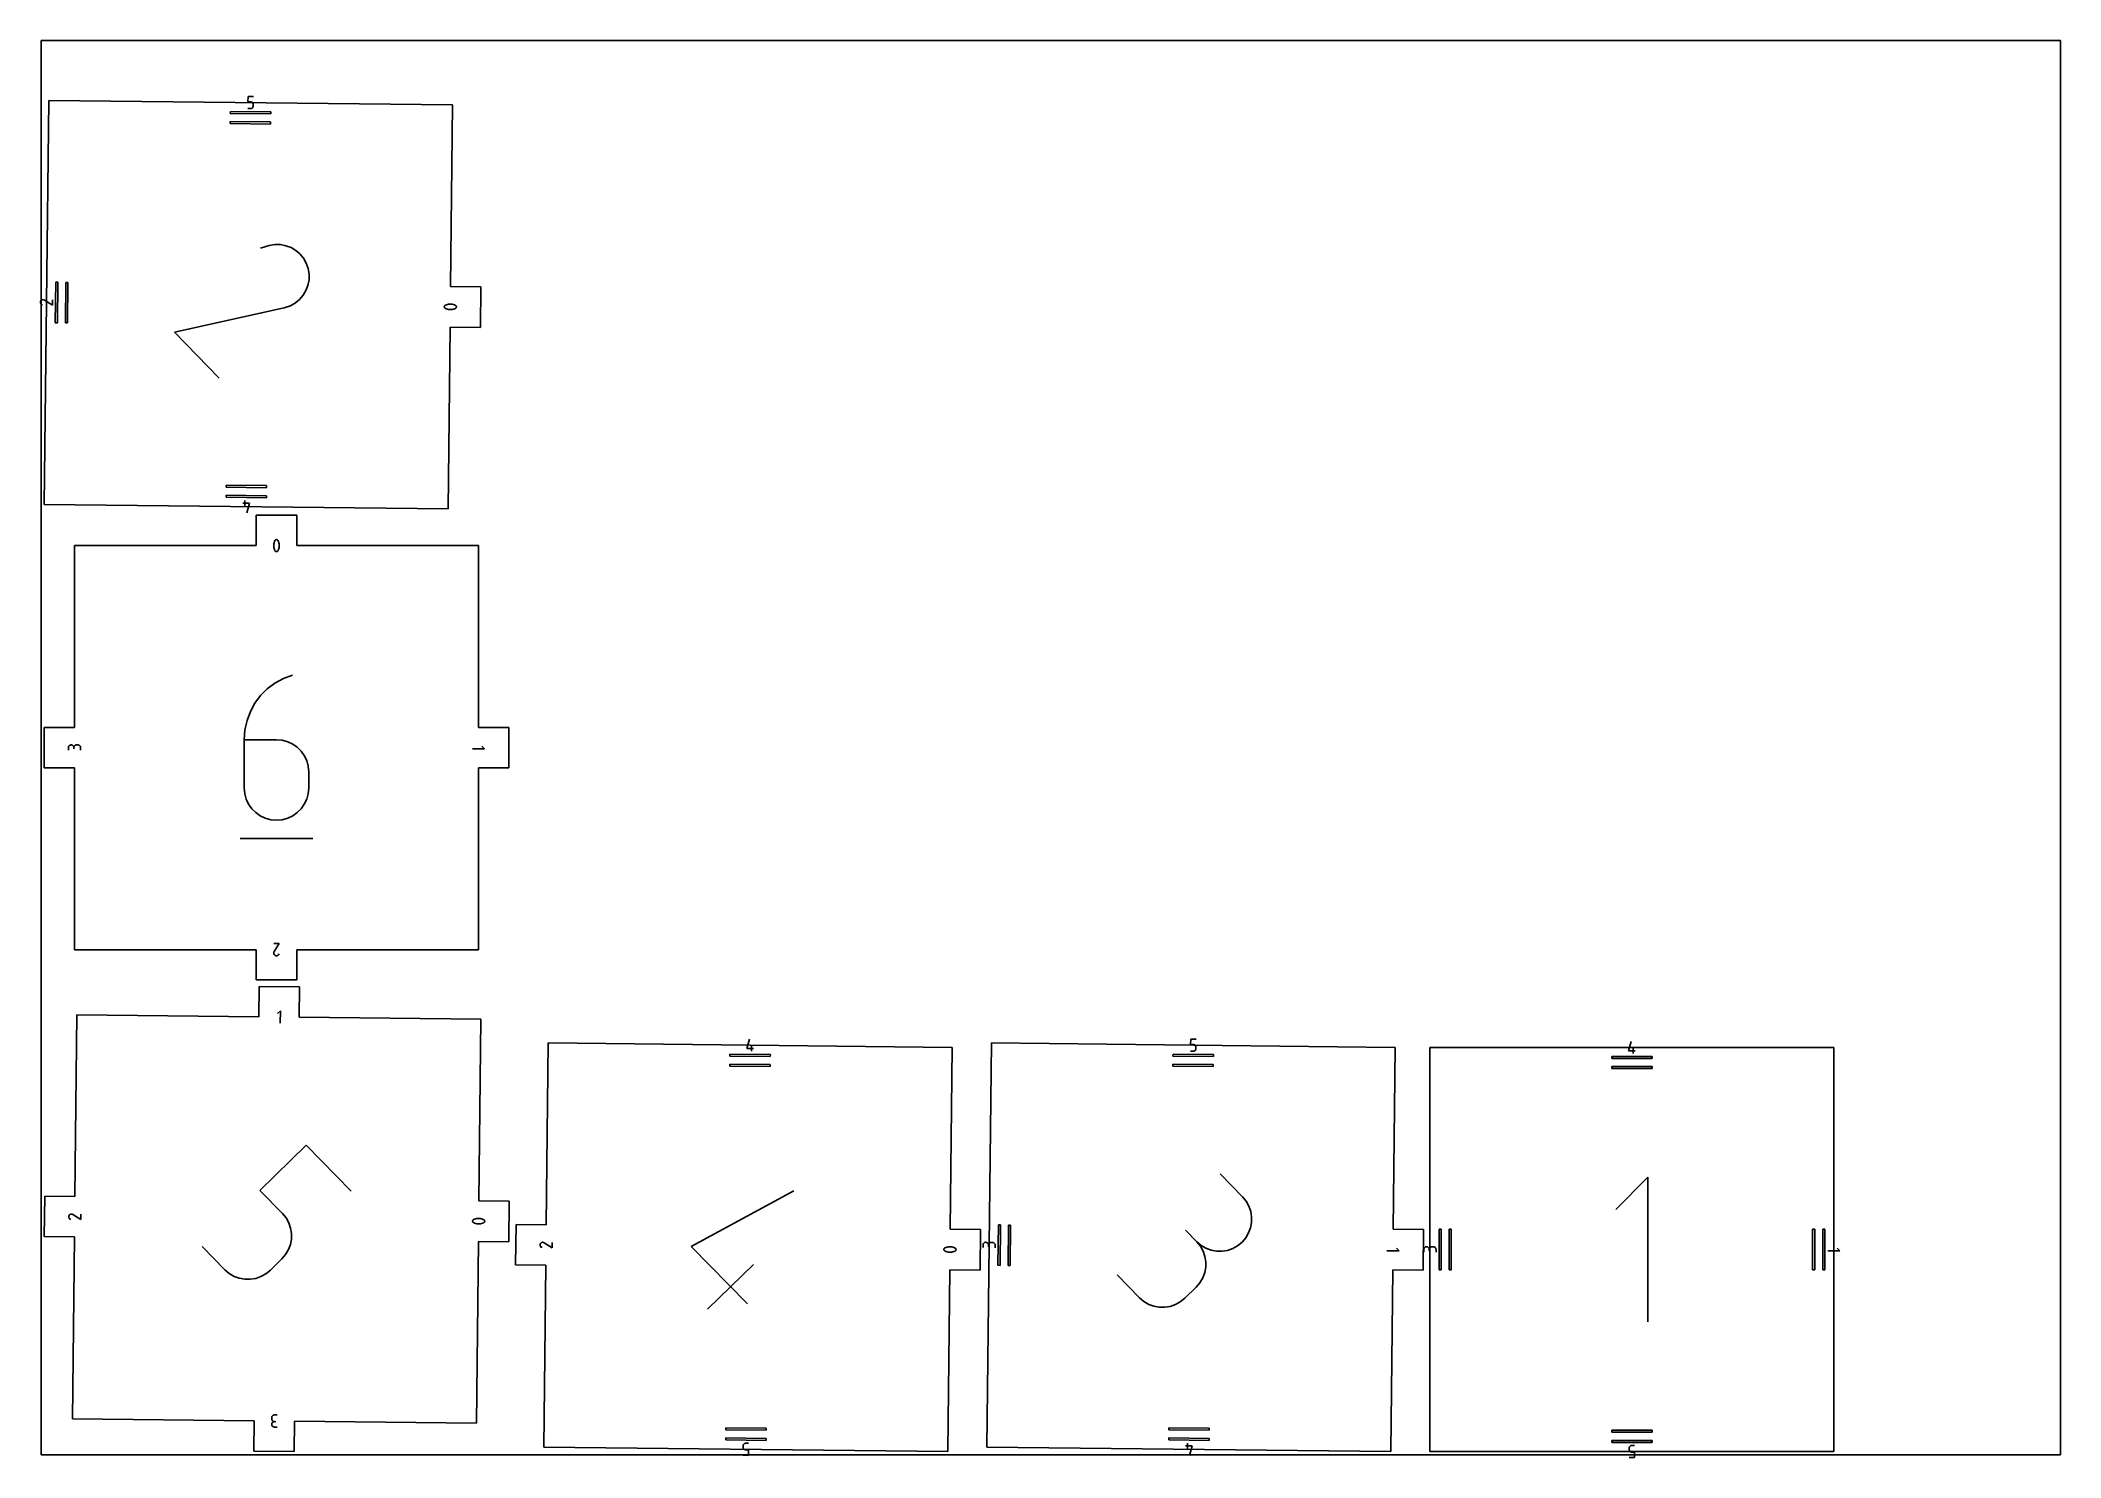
# Model space of a CAD drawing. Extents: x 0 to 1000, y -1 to 700.
import ezdxf

# ---------------------------------------------------------------- set-up
doc = ezdxf.new("R2010")
doc.units = 0

msp = doc.modelspace()

# ---------------------------------------------------------------- linework, layer by layer
at = {"layer": 'annotation', "color": 1}
for p, q in [((102.461769, 669.579915), (102.491291, 672.251644)), ((102.491291, 672.251644), (105.155872, 672.222202)), ((102.424997, 666.252011), (103.757287, 666.237289)), ((103.79406, 669.565194), (102.461769, 669.579915)), ((103.757287, 666.237289), (103.996645, 666.256147)), ((103.757287, 666.237289), (103.757287, 666.237289)), ((104.033043, 669.541167), (103.79406, 669.565194)), ((103.996645, 666.256147), (104.222537, 666.315641)), ((104.257621, 669.477006), (104.033043, 669.541167)), ((104.222537, 666.315641), (104.431124, 666.412039)), ((104.464047, 669.376473), (104.257621, 669.477006)), ((104.431124, 666.412039), (104.618569, 666.541608)), ((104.648577, 669.243328), (104.464047, 669.376473)), ((104.618569, 666.541608), (104.781033, 666.700615)), ((104.807463, 669.081333), (104.648577, 669.243328)), ((104.781033, 666.700615), (104.914678, 666.885327)), ((104.936959, 668.894247), (104.807463, 669.081333)), ((104.914678, 666.885327), (105.015665, 667.092011)), ((105.03332, 668.685833), (104.936959, 668.894247)), ((105.015665, 667.092011), (105.080158, 667.316934)), ((105.092799, 668.459852), (105.03332, 668.685833)), ((105.080158, 667.316934), (105.104316, 667.556363)), ((105.11165, 668.220063), (105.092799, 668.459852)), ((105.104316, 667.556363), (105.11165, 668.220063)), ((105.11165, 668.220063), (105.11165, 668.220063)), ((112.942582, 598.523031), (108.624405, 597.21651)), ((115.777529, 598.980923), (112.942582, 598.523031)), ((118.566462, 598.931308), (115.777529, 598.980923)), ((121.255937, 598.406386), (118.566462, 598.931308)), ((123.792512, 597.438359), (121.255937, 598.406386)), ((126.122745, 596.059429), (123.792512, 597.438359)), ((128.193193, 594.301796), (126.122745, 596.059429)), ((129.950413, 592.197661), (128.193193, 594.301796)), ((131.340964, 589.779226), (129.950413, 592.197661)), ((132.311403, 587.078692), (131.340964, 589.779226)), ((132.171287, 578.777929), (132.70138, 581.466499)), ((132.758564, 584.251759), (132.311403, 587.078692)), ((132.311403, 587.078692), (132.311403, 587.078692)), ((132.70138, 581.466499), (132.758564, 584.251759)), ((-0.286765, 570.603772), (-0.307345, 570.374702)), ((-0.307345, 570.374702), (-0.288787, 570.147605)), ((-0.225786, 570.829736), (-0.286765, 570.603772)), ((-0.12315, 571.047513), (-0.225786, 570.829736)), ((0.018027, 571.241745), (-0.12315, 571.047513)), ((-0.12315, 571.047513), (-0.12315, 571.047513)), ((0.186652, 571.403585), (0.018027, 571.241745)), ((0.377595, 571.531634), (0.186652, 571.403585)), ((0.585729, 571.624494), (0.377595, 571.531634)), ((0.805924, 571.680764), (0.585729, 571.624494)), ((1.033052, 571.699047), (0.805924, 571.680764)), ((1.261984, 571.677944), (1.033052, 571.699047)), ((1.487591, 571.616054), (1.261984, 571.677944)), ((1.704744, 571.51198), (1.487591, 571.616054)), ((1.709474, 571.50943), (1.704744, 571.51198)), ((1.704744, 571.51198), (1.704744, 571.51198)), ((1.713956, 571.506892), (1.709474, 571.50943)), ((1.718221, 571.504347), (1.713956, 571.506892)), ((1.722299, 571.501777), (1.718221, 571.504347)), ((1.726223, 571.499161), (1.722299, 571.501777)), ((1.730022, 571.496482), (1.726223, 571.499161)), ((1.733727, 571.49372), (1.730022, 571.496482)), ((1.737369, 571.490857), (1.733727, 571.49372)), ((1.740979, 571.487874), (1.737369, 571.490857)), ((5.677534, 568.981915), (1.740979, 571.487874)), ((1.740979, 571.487874), (1.740979, 571.487874)), ((5.706977, 571.646496), (5.677534, 568.981915)), ((125.950533, 570.090895), (128.057908, 571.842533)), ((128.057908, 571.842533), (129.818116, 573.910929)), ((129.818116, 573.910929), (131.199721, 576.241067)), ((131.199721, 576.241067), (132.171287, 578.777929)), ((-0.288787, 570.147605), (-0.232353, 569.927563)), ((-0.232353, 569.927563), (-0.1393, 569.719656)), ((-0.1393, 569.719656), (-0.01089, 569.528965)), ((-0.01089, 569.528965), (0.151617, 569.360572)), ((0.151617, 569.360572), (0.346961, 569.219555)), ((0.346961, 569.219555), (0.68064, 569.040892)), ((66.011986, 555.598242), (120.311452, 567.655751)), ((120.311452, 567.655751), (120.367022, 567.661028)), ((120.311452, 567.655751), (120.311452, 567.655751)), ((120.367022, 567.661028), (120.42185, 567.667591)), ((120.42185, 567.667591), (120.476354, 567.675542)), ((120.476354, 567.675542), (120.530953, 567.68498)), ((120.530953, 567.68498), (120.586065, 567.696004)), ((120.586065, 567.696004), (120.642109, 567.708715)), ((120.642109, 567.708715), (120.699504, 567.723211)), ((120.699504, 567.723211), (120.758669, 567.739594)), ((120.758669, 567.739594), (120.820023, 567.757963)), ((120.820023, 567.757963), (123.527426, 568.711033)), ((120.820023, 567.757963), (120.820023, 567.757963)), ((123.527426, 568.711033), (125.950533, 570.090895)), ((199.682372, 568.252453), (199.680064, 568.10912)), ((199.680064, 568.10912), (199.701905, 567.968419)), ((199.709849, 568.395173), (199.682372, 568.252453)), ((199.701905, 567.968419), (199.746874, 567.833595)), ((199.763516, 568.534036), (199.709849, 568.395173)), ((199.746874, 567.833595), (199.813953, 567.707892)), ((199.793856, 568.589411), (199.763516, 568.534036)), ((199.763516, 568.534036), (199.763516, 568.534036)), ((199.827826, 568.64193), (199.793856, 568.589411)), ((199.813953, 567.707892), (199.902119, 567.594555)), ((199.865265, 568.691457), (199.827826, 568.64193)), ((199.906015, 568.737852), (199.865265, 568.691457)), ((199.902119, 567.594555), (200.010354, 567.496828)), ((199.949915, 568.78098), (199.906015, 568.737852)), ((199.996807, 568.820702), (199.949915, 568.78098)), ((200.046531, 568.856881), (199.996807, 568.820702)), ((200.010354, 567.496828), (200.137636, 567.417957)), ((200.098927, 568.889378), (200.046531, 568.856881)), ((200.153835, 568.918057), (200.098927, 568.889378)), ((200.137636, 567.417957), (200.137636, 567.417957)), ((200.137636, 567.417957), (200.676027, 567.18088)), ((200.698436, 569.142052), (200.153835, 568.918057)), ((200.153835, 568.918057), (200.153835, 568.918057)), ((200.676027, 567.18088), (201.230713, 567.001406)), ((201.257779, 569.308381), (200.698436, 569.142052)), ((201.230713, 567.001406), (201.797257, 566.879582)), ((201.827428, 569.417093), (201.257779, 569.308381)), ((201.797257, 566.879582), (202.371221, 566.815458)), ((202.402944, 569.468237), (201.827428, 569.417093)), ((202.371221, 566.815458), (202.948168, 566.809083)), ((202.979891, 569.461862), (202.402944, 569.468237)), ((202.948168, 566.809083), (203.523659, 566.860506)), ((203.55383, 569.398017), (202.979891, 569.461862)), ((203.523659, 566.860506), (204.093258, 566.969775)), ((204.120324, 569.276751), (203.55383, 569.398017)), ((204.093258, 566.969775), (204.652527, 567.136941)), ((204.674936, 569.098113), (204.120324, 569.276751)), ((204.652527, 567.136941), (205.197029, 567.362052)), ((205.213228, 568.862153), (204.674936, 569.098113)), ((205.197029, 567.362052), (205.252048, 567.390837)), ((205.197029, 567.362052), (205.197029, 567.362052)), ((205.341164, 568.783282), (205.213228, 568.862153)), ((205.213228, 568.862153), (205.213228, 568.862153)), ((205.252048, 567.390837), (205.304707, 567.423578)), ((205.304707, 567.423578), (205.354747, 567.460027)), ((205.449851, 568.685549), (205.341164, 568.783282)), ((205.354747, 567.460027), (205.401907, 567.499937)), ((205.401907, 567.499937), (205.445929, 567.543058)), ((205.445929, 567.543058), (205.486552, 567.589144)), ((205.538263, 568.572161), (205.449851, 568.685549)), ((205.486552, 567.589144), (205.523516, 567.637947)), ((205.523516, 567.637947), (205.556562, 567.689217)), ((205.605371, 568.446326), (205.538263, 568.572161)), ((205.556562, 567.689217), (205.58543, 567.742708)), ((205.58543, 567.742708), (205.640239, 567.882666)), ((205.58543, 567.742708), (205.58543, 567.742708)), ((205.650149, 568.311251), (205.605371, 568.446326)), ((205.640239, 567.882666), (205.66861, 568.026214)), ((205.671571, 568.170145), (205.650149, 568.311251)), ((205.66861, 568.026214), (205.671571, 568.170145)), ((88.221732, 532.892191), (66.011986, 555.598242)), ((99.934906, 470.933735), (103.266197, 470.896925)), ((100.948204, 472.256497), (100.918761, 469.591916)), ((103.266197, 470.896925), (101.884232, 466.245787)), ((115.318211, 450.829098), (115.260711, 450.254488)), ((115.260711, 450.254488), (115.260711, 449.677507)), ((115.43321, 451.396898), (115.318211, 450.829098)), ((115.605709, 451.953449), (115.43321, 451.396898)), ((115.835707, 452.494315), (115.605709, 451.953449)), ((115.91316, 452.623115), (115.835707, 452.494315)), ((115.835707, 452.494315), (115.835707, 452.494315)), ((116.009687, 452.732876), (115.91316, 452.623115)), ((116.122091, 452.822534), (116.009687, 452.732876)), ((116.247176, 452.891029), (116.122091, 452.822534)), ((116.381748, 452.937297), (116.247176, 452.891029)), ((116.522609, 452.960277), (116.381748, 452.937297)), ((116.666564, 452.958906), (116.522609, 452.960277)), ((116.810417, 452.932122), (116.666564, 452.958906)), ((116.950971, 452.878863), (116.810417, 452.932122)), ((117.004778, 452.850588), (116.950971, 452.878863)), ((116.950971, 452.878863), (116.950971, 452.878863)), ((117.056411, 452.818111), (117.004778, 452.850588)), ((117.105618, 452.781688), (117.056411, 452.818111)), ((117.15215, 452.741577), (117.105618, 452.781688)), ((117.195756, 452.698034), (117.15215, 452.741577)), ((117.236184, 452.651318), (117.195756, 452.698034)), ((117.273184, 452.601683), (117.236184, 452.651318)), ((117.306505, 452.549389), (117.273184, 452.601683)), ((117.335896, 452.494692), (117.306505, 452.549389)), ((117.567009, 451.952711), (117.335896, 452.494692)), ((117.335896, 452.494692), (117.335896, 452.494692)), ((117.740344, 451.395323), (117.567009, 451.952711)), ((117.855901, 450.826966), (117.740344, 451.395323)), ((117.913679, 450.252078), (117.855901, 450.826966)), ((117.913679, 449.675096), (117.913679, 450.252078)), ((115.260711, 449.677507), (115.318211, 449.102591)), ((115.318211, 449.102591), (115.43321, 448.534178)), ((115.43321, 448.534178), (115.605709, 447.976706)), ((115.605709, 447.976706), (115.835707, 447.434614)), ((115.835707, 447.434614), (115.835707, 447.434614)), ((115.835707, 447.434614), (115.864991, 447.380025)), ((115.864991, 447.380025), (115.898066, 447.327992)), ((115.898066, 447.327992), (115.934792, 447.278671)), ((115.934792, 447.278671), (115.975029, 447.232221)), ((115.975029, 447.232221), (116.01864, 447.1888)), ((116.01864, 447.1888), (116.065483, 447.148565)), ((116.065483, 447.148565), (116.11542, 447.111675)), ((116.11542, 447.111675), (116.168311, 447.078288)), ((116.168311, 447.078288), (116.224018, 447.048561)), ((116.224018, 447.048561), (116.224018, 447.048561)), ((116.224018, 447.048561), (116.363465, 446.996432)), ((116.363465, 446.996432), (116.506481, 446.970533)), ((116.506481, 446.970533), (116.64983, 446.969809)), ((116.64983, 446.969809), (116.790281, 446.993203)), ((116.790281, 446.993203), (116.9246, 447.03966)), ((116.9246, 447.03966), (117.049554, 447.108123)), ((117.049554, 447.108123), (117.16191, 447.197537)), ((117.16191, 447.197537), (117.258435, 447.306844)), ((117.258435, 447.306844), (117.335896, 447.43499)), ((117.335896, 447.43499), (117.567009, 447.975968)), ((117.335896, 447.43499), (117.335896, 447.43499)), ((117.567009, 447.975968), (117.740344, 448.532603)), ((117.740344, 448.532603), (117.855901, 449.100458)), ((117.855901, 449.100458), (117.913679, 449.675096)), ((115.824594, 381.8819), (112.048655, 379.034425)), ((120.020212, 384.191728), (115.824594, 381.8819)), ((124.59244, 385.906037), (120.020212, 384.191728)), ((124.59244, 385.906037), (124.59244, 385.906037)), ((105.928091, 371.958019), (103.669605, 367.844831)), ((108.735464, 375.707174), (105.928091, 371.958019)), ((112.048655, 379.034425), (108.735464, 375.707174)), ((102.003077, 363.42548), (100.971576, 358.75784)), ((103.669605, 367.844831), (102.003077, 363.42548)), ((13.61597, 350.208302), (13.594461, 349.968672)), ((13.677955, 350.433786), (13.61597, 350.208302)), ((13.776604, 350.641373), (13.677955, 350.433786)), ((13.908104, 350.827312), (13.776604, 350.641373)), ((14.068644, 350.987855), (13.908104, 350.827312)), ((14.254411, 351.119249), (14.068644, 350.987855)), ((14.461592, 351.217746), (14.254411, 351.119249)), ((14.686377, 351.279594), (14.461592, 351.217746)), ((14.924951, 351.301043), (14.686377, 351.279594)), ((15.164646, 351.279594), (14.924951, 351.301043)), ((14.924951, 351.301043), (14.924951, 351.301043)), ((15.390303, 351.217746), (15.164646, 351.279594)), ((15.59814, 351.119249), (15.390303, 351.217746)), ((15.784377, 350.987855), (15.59814, 351.119249)), ((15.945231, 350.827312), (15.784377, 350.987855)), ((16.076923, 350.641373), (15.945231, 350.827312)), ((16.175669, 350.433786), (16.076923, 350.641373)), ((16.237691, 350.208302), (16.175669, 350.433786)), ((16.259205, 349.968672), (16.237691, 350.208302)), ((16.280713, 350.208302), (16.259205, 349.968672)), ((16.342698, 350.433786), (16.280713, 350.208302)), ((16.441347, 350.641373), (16.342698, 350.433786)), ((16.572847, 350.827312), (16.441347, 350.641373)), ((16.733387, 350.987855), (16.572847, 350.827312)), ((16.919154, 351.119249), (16.733387, 350.987855)), ((17.126336, 351.217746), (16.919154, 351.119249)), ((17.35112, 351.279594), (17.126336, 351.217746)), ((17.589695, 351.301043), (17.35112, 351.279594)), ((18.256821, 351.301043), (17.589695, 351.301043)), ((17.589695, 351.301043), (17.589695, 351.301043)), ((18.495495, 351.279594), (18.256821, 351.301043)), ((18.720332, 351.217746), (18.495495, 351.279594)), ((18.92753, 351.119249), (18.720332, 351.217746)), ((19.113284, 350.987855), (18.92753, 351.119249)), ((19.273793, 350.827312), (19.113284, 350.987855)), ((19.405253, 350.641373), (19.273793, 350.827312)), ((19.503861, 350.433786), (19.405253, 350.641373)), ((19.565815, 350.208302), (19.503861, 350.433786)), ((19.587312, 349.968672), (19.565815, 350.208302)), ((100.971576, 358.75784), (100.618171, 353.89978)), ((100.618171, 353.89978), (100.618171, 330.01115)), ((116.57848, 353.89978), (100.618171, 353.89978)), ((119.44898, 353.643613), (116.57848, 353.89978)), ((122.150021, 352.904813), (119.44898, 353.643613)), ((124.636678, 351.727935), (122.150021, 352.904813)), ((126.864026, 350.157531), (124.636678, 351.727935)), ((128.787143, 348.238155), (126.864026, 350.157531)), ((219.587489, 349.30305), (218.253236, 350.636927)), ((13.594461, 349.968672), (13.594461, 348.6363)), ((16.259205, 349.968672), (16.259205, 349.301545)), ((16.259205, 349.301545), (16.259205, 349.968672)), ((16.259205, 349.968672), (16.259205, 349.968672)), ((19.587312, 348.6363), (19.587312, 349.968672)), ((19.587312, 349.968672), (19.587312, 349.968672)), ((130.361101, 346.014362), (128.787143, 348.238155)), ((131.540978, 343.530703), (130.361101, 346.014362)), ((132.281849, 340.831734), (131.540978, 343.530703)), ((132.53879, 337.962007), (132.281849, 340.831734)), ((213.587489, 349.30305), (219.587489, 349.30305)), ((132.53879, 330.01115), (132.53879, 337.962007)), ((132.53879, 337.962007), (132.53879, 337.962007)), ((100.618171, 330.01115), (100.618171, 330.01115)), ((100.618171, 330.01115), (100.875853, 327.140031)), ((100.875853, 327.140031), (101.618579, 324.437334)), ((101.618579, 324.437334), (102.800867, 321.948278)), ((102.800867, 321.948278), (104.377237, 319.718085)), ((128.787143, 319.718085), (130.361101, 321.948278)), ((130.361101, 321.948278), (131.540978, 324.437334)), ((131.540978, 324.437334), (132.281849, 327.140031)), ((132.281849, 327.140031), (132.53879, 330.01115)), ((104.377237, 319.718085), (106.302208, 317.791976)), ((106.302208, 317.791976), (108.530299, 316.215173)), ((108.530299, 316.215173), (111.016028, 315.032897)), ((111.016028, 315.032897), (113.713916, 314.29037)), ((113.713916, 314.29037), (116.57848, 314.032811)), ((116.57848, 314.032811), (119.44898, 314.29037)), ((116.57848, 314.032811), (116.57848, 314.032811)), ((119.44898, 314.29037), (122.150021, 315.032897)), ((122.150021, 315.032897), (124.636678, 316.215173)), ((124.636678, 316.215173), (126.864026, 317.791976)), ((126.864026, 317.791976), (128.787143, 319.718085)), ((98.619188, 305.048658), (134.555801, 305.048658)), ((115.255875, 252.969478), (117.920619, 252.969478)), ((117.920619, 252.969478), (115.458309, 249.005475)), ((115.273543, 248.524409), (115.25497, 248.295258)), ((115.25497, 248.295258), (115.275761, 248.068346)), ((115.332935, 248.750686), (115.273543, 248.524409)), ((115.275761, 248.068346), (115.334461, 247.848786)), ((115.434604, 248.968977), (115.332935, 248.750686)), ((115.334461, 247.848786), (115.429615, 247.641691)), ((115.429615, 247.641691), (115.559766, 247.452174)), ((115.437101, 248.973734), (115.434604, 248.968977)), ((115.434604, 248.968977), (115.434604, 248.968977)), ((115.43959, 248.978243), (115.437101, 248.973734)), ((115.442087, 248.982536), (115.43959, 248.978243)), ((115.444613, 248.986643), (115.442087, 248.982536)), ((115.447185, 248.990595), (115.444613, 248.986643)), ((115.449822, 248.994424), (115.447185, 248.990595)), ((115.452542, 248.998159), (115.449822, 248.994424)), ((115.455365, 249.001832), (115.452542, 248.998159)), ((115.458309, 249.005475), (115.455365, 249.001832)), ((115.458309, 249.005475), (115.458309, 249.005475)), ((115.559766, 247.452174), (115.723459, 247.285348)), ((115.723459, 247.285348), (115.919239, 247.146325)), ((115.919239, 247.146325), (115.919239, 247.146325)), ((115.919239, 247.146325), (116.138137, 247.046102)), ((116.138137, 247.046102), (116.36476, 246.987624)), ((116.36476, 246.987624), (116.594045, 246.969576)), ((116.594045, 246.969576), (116.820922, 246.990641)), ((116.820922, 246.990641), (117.040328, 247.049504)), ((117.040328, 247.049504), (117.247193, 247.144848)), ((117.247193, 247.144848), (117.436454, 247.275357)), ((117.436454, 247.275357), (117.603042, 247.439714)), ((117.603042, 247.439714), (117.741891, 247.636605)), ((117.741891, 247.636605), (117.916856, 247.972238)), ((118.495343, 219.677309), (117.146806, 218.357876)), ((118.429049, 213.677676), (118.495343, 219.677309)), ((349.492986, 201.032571), (350.874951, 205.683709)), ((352.824276, 200.995761), (349.492986, 201.032571)), ((351.810979, 199.673), (351.840422, 202.337581)), ((569.225629, 203.022996), (569.25515, 205.694726)), ((570.557919, 203.008275), (569.225629, 203.022996)), ((569.25515, 205.694726), (571.919731, 205.665283)), ((570.796902, 202.984248), (570.557919, 203.008275)), ((571.02148, 202.920087), (570.796902, 202.984248)), ((571.227907, 202.819554), (571.02148, 202.920087)), ((571.412436, 202.686409), (571.227907, 202.819554)), ((571.382428, 199.984689), (571.544892, 200.143696)), ((571.571322, 202.524414), (571.412436, 202.686409)), ((571.544892, 200.143696), (571.678537, 200.328408)), ((571.700819, 202.337329), (571.571322, 202.524414)), ((571.678537, 200.328408), (571.779525, 200.535092)), ((571.797179, 202.128915), (571.700819, 202.337329)), ((571.779525, 200.535092), (571.844017, 200.760015)), ((571.856658, 201.902933), (571.797179, 202.128915)), ((571.844017, 200.760015), (571.868175, 200.999445)), ((571.875509, 201.663144), (571.856658, 201.902933)), ((571.868175, 200.999445), (571.875509, 201.663144)), ((571.875509, 201.663144), (571.875509, 201.663144)), ((786.062108, 199.921366), (787.392598, 204.58749)), ((788.394981, 198.58749), (788.394981, 201.252233)), ((569.188856, 199.695092), (570.521147, 199.68037)), ((570.521147, 199.68037), (570.760504, 199.699228)), ((570.521147, 199.68037), (570.521147, 199.68037)), ((570.760504, 199.699228), (570.986396, 199.758722)), ((570.986396, 199.758722), (571.194983, 199.85512)), ((571.194983, 199.85512), (571.382428, 199.984689)), ((789.393601, 199.921366), (786.062108, 199.921366)), ((108.334121, 130.855363), (131.21464, 153.235764)), ((131.21464, 153.235764), (153.535158, 130.416466)), ((119.49438, 119.445713), (108.334121, 130.855363)), ((321.986287, 102.999808), (372.835113, 130.55339)), ((594.947304, 127.63868), (583.842431, 138.991705)), ((795.6714, 137.345761), (779.772359, 121.442235)), ((795.6714, 65.829228), (795.6714, 137.345761)), ((596.761267, 125.417543), (594.947304, 127.63868)), ((598.11243, 122.979591), (596.761267, 125.417543)), ((599.00202, 120.388556), (598.11243, 122.979591)), ((599.431262, 117.708168), (599.00202, 120.388556)), ((13.717912, 118.05153), (13.697331, 117.822459)), ((13.697331, 117.822459), (13.715889, 117.595362)), ((13.715889, 117.595362), (13.772324, 117.37532)), ((13.77889, 118.277494), (13.717912, 118.05153)), ((13.772324, 117.37532), (13.865376, 117.167413)), ((13.881526, 118.49527), (13.77889, 118.277494)), ((13.865376, 117.167413), (13.993786, 116.976723)), ((14.022703, 118.689502), (13.881526, 118.49527)), ((13.881526, 118.49527), (13.881526, 118.49527)), ((13.993786, 116.976723), (14.156293, 116.808329)), ((14.191328, 118.851342), (14.022703, 118.689502)), ((14.156293, 116.808329), (14.351637, 116.667313)), ((14.382272, 118.979392), (14.191328, 118.851342)), ((14.351637, 116.667313), (14.685316, 116.48865)), ((14.590405, 119.072251), (14.382272, 118.979392)), ((14.810601, 119.128522), (14.590405, 119.072251)), ((15.037728, 119.146805), (14.810601, 119.128522)), ((15.26666, 119.125701), (15.037728, 119.146805)), ((15.492267, 119.063812), (15.26666, 119.125701)), ((15.709421, 118.959738), (15.492267, 119.063812)), ((15.71415, 118.957188), (15.709421, 118.959738)), ((15.709421, 118.959738), (15.709421, 118.959738)), ((15.718632, 118.95465), (15.71415, 118.957188)), ((15.722897, 118.952105), (15.718632, 118.95465)), ((15.726976, 118.949534), (15.722897, 118.952105)), ((15.730899, 118.946919), (15.726976, 118.949534)), ((15.734698, 118.944239), (15.730899, 118.946919)), ((15.738403, 118.941478), (15.734698, 118.944239)), ((15.742045, 118.938615), (15.738403, 118.941478)), ((15.745655, 118.935631), (15.742045, 118.938615)), ((19.68221, 116.429673), (15.745655, 118.935631)), ((15.745655, 118.935631), (15.745655, 118.935631)), ((19.711653, 119.094254), (19.68221, 116.429673)), ((121.315131, 117.21793), (119.49438, 119.445713)), ((122.673922, 114.772217), (121.315131, 117.21793)), ((123.570877, 112.172162), (122.673922, 114.772217)), ((124.006123, 109.481352), (123.570877, 112.172162)), ((213.687048, 115.70021), (213.68474, 115.556877)), ((213.68474, 115.556877), (213.706581, 115.416177)), ((213.714525, 115.84293), (213.687048, 115.70021)), ((213.706581, 115.416177), (213.751551, 115.281352)), ((213.768192, 115.981793), (213.714525, 115.84293)), ((213.751551, 115.281352), (213.818629, 115.15565)), ((213.798532, 116.037168), (213.768192, 115.981793)), ((213.768192, 115.981793), (213.768192, 115.981793)), ((213.832502, 116.089687), (213.798532, 116.037168)), ((213.818629, 115.15565), (213.906795, 115.042312)), ((213.869941, 116.139214), (213.832502, 116.089687)), ((213.910691, 116.18561), (213.869941, 116.139214)), ((213.906795, 115.042312), (214.01503, 114.944586)), ((213.954592, 116.228737), (213.910691, 116.18561)), ((214.001483, 116.268459), (213.954592, 116.228737)), ((214.051207, 116.304638), (214.001483, 116.268459)), ((214.01503, 114.944586), (214.142312, 114.865714)), ((214.103603, 116.337136), (214.051207, 116.304638)), ((214.158511, 116.365815), (214.103603, 116.337136)), ((214.142312, 114.865714), (214.142312, 114.865714)), ((214.142312, 114.865714), (214.680703, 114.628638)), ((214.703112, 116.58981), (214.158511, 116.365815)), ((214.158511, 116.365815), (214.158511, 116.365815)), ((214.680703, 114.628638), (215.235389, 114.449163)), ((215.262455, 116.756138), (214.703112, 116.58981)), ((215.235389, 114.449163), (215.801933, 114.327339)), ((215.832104, 116.86485), (215.262455, 116.756138)), ((215.801933, 114.327339), (216.375897, 114.263215)), ((216.407621, 116.915994), (215.832104, 116.86485)), ((216.375897, 114.263215), (216.952844, 114.25684)), ((216.984567, 116.909619), (216.407621, 116.915994)), ((216.952844, 114.25684), (217.528335, 114.308263)), ((217.558506, 116.845774), (216.984567, 116.909619)), ((217.528335, 114.308263), (218.097934, 114.417533)), ((218.125001, 116.724508), (217.558506, 116.845774)), ((218.097934, 114.417533), (218.657203, 114.584699)), ((218.679612, 116.545871), (218.125001, 116.724508)), ((218.657203, 114.584699), (219.201705, 114.80981)), ((219.217904, 116.30991), (218.679612, 116.545871)), ((219.201705, 114.80981), (219.256724, 114.838594)), ((219.201705, 114.80981), (219.201705, 114.80981)), ((219.34584, 116.231039), (219.217904, 116.30991)), ((219.217904, 116.30991), (219.217904, 116.30991)), ((219.256724, 114.838594), (219.309383, 114.871335)), ((219.309383, 114.871335), (219.359423, 114.907784)), ((219.454528, 116.133306), (219.34584, 116.231039)), ((219.359423, 114.907784), (219.406583, 114.947694)), ((219.406583, 114.947694), (219.450605, 114.990816)), ((219.450605, 114.990816), (219.491228, 115.036902)), ((219.542939, 116.019918), (219.454528, 116.133306)), ((219.491228, 115.036902), (219.528192, 115.085704)), ((219.528192, 115.085704), (219.561238, 115.136975)), ((219.610047, 115.894083), (219.542939, 116.019918)), ((219.561238, 115.136975), (219.590106, 115.190465)), ((219.590106, 115.190465), (219.644915, 115.330423)), ((219.590106, 115.190465), (219.590106, 115.190465)), ((219.654826, 115.759009), (219.610047, 115.894083)), ((219.644915, 115.330423), (219.673286, 115.473971)), ((219.676248, 115.617902), (219.654826, 115.759009)), ((219.673286, 115.473971), (219.676248, 115.617902)), ((572.241253, 105.428934), (566.680977, 111.113462)), ((566.680977, 111.113462), (572.241253, 105.428934)), ((597.969168, 109.768177), (598.91361, 112.334248)), ((598.91361, 112.334248), (599.401384, 115.002155)), ((599.401384, 115.002155), (599.431262, 117.708168)), ((79.834164, 102.978352), (90.994424, 91.568703)), ((121.132521, 99.082328), (122.542858, 101.500276)), ((122.542858, 101.500276), (123.491988, 104.081822)), ((123.491988, 104.081822), (123.979785, 106.763376)), ((123.979785, 106.763376), (124.006123, 109.481352)), ((247.099841, 104.046854), (247.079261, 103.817783)), ((247.079261, 103.817783), (247.097818, 103.590686)), ((247.097818, 103.590686), (247.154253, 103.370644)), ((247.160819, 104.272818), (247.099841, 104.046854)), ((247.154253, 103.370644), (247.247305, 103.162738)), ((247.263455, 104.490594), (247.160819, 104.272818)), ((247.247305, 103.162738), (247.375715, 102.972047)), ((247.404633, 104.684826), (247.263455, 104.490594)), ((247.263455, 104.490594), (247.263455, 104.490594)), ((247.375715, 102.972047), (247.538222, 102.803653)), ((247.573257, 104.846667), (247.404633, 104.684826)), ((247.538222, 102.803653), (247.733566, 102.662637)), ((247.764201, 104.974716), (247.573257, 104.846667)), ((247.733566, 102.662637), (248.067246, 102.483974)), ((247.972335, 105.067575), (247.764201, 104.974716)), ((248.19253, 105.123846), (247.972335, 105.067575)), ((248.419658, 105.142129), (248.19253, 105.123846)), ((248.648589, 105.121025), (248.419658, 105.142129)), ((248.874196, 105.059136), (248.648589, 105.121025)), ((249.09135, 104.955062), (248.874196, 105.059136)), ((249.096079, 104.952512), (249.09135, 104.955062)), ((249.09135, 104.955062), (249.09135, 104.955062)), ((249.100561, 104.949974), (249.096079, 104.952512)), ((249.104826, 104.947429), (249.100561, 104.949974)), ((249.108905, 104.944858), (249.104826, 104.947429)), ((249.112828, 104.942243), (249.108905, 104.944858)), ((249.116627, 104.939564), (249.112828, 104.942243)), ((249.120332, 104.936802), (249.116627, 104.939564)), ((249.123974, 104.933939), (249.120332, 104.936802)), ((249.127584, 104.930955), (249.123974, 104.933939)), ((253.06414, 102.424997), (249.127584, 104.930955)), ((249.127584, 104.930955), (249.127584, 104.930955)), ((253.093582, 105.089578), (253.06414, 102.424997)), ((349.753173, 74.612436), (321.986287, 102.999808)), ((447.068977, 101.695534), (447.066669, 101.552202)), ((447.066669, 101.552202), (447.08851, 101.411501)), ((447.096454, 101.838255), (447.068977, 101.695534)), ((447.08851, 101.411501), (447.13348, 101.276677)), ((447.150121, 101.977118), (447.096454, 101.838255)), ((447.13348, 101.276677), (447.200558, 101.150974)), ((447.180462, 102.032492), (447.150121, 101.977118)), ((447.150121, 101.977118), (447.150121, 101.977118)), ((447.214431, 102.085012), (447.180462, 102.032492)), ((447.200558, 101.150974), (447.288725, 101.037637)), ((447.251871, 102.134538), (447.214431, 102.085012)), ((447.292621, 102.180934), (447.251871, 102.134538)), ((447.288725, 101.037637), (447.396959, 100.93991)), ((447.336521, 102.224062), (447.292621, 102.180934)), ((447.383413, 102.263784), (447.336521, 102.224062)), ((447.433136, 102.299962), (447.383413, 102.263784)), ((447.396959, 100.93991), (447.524242, 100.861038)), ((447.485532, 102.33246), (447.433136, 102.299962)), ((447.540441, 102.361139), (447.485532, 102.33246)), ((447.524242, 100.861038), (447.524242, 100.861038)), ((447.524242, 100.861038), (448.062633, 100.623962)), ((448.085041, 102.585134), (447.540441, 102.361139)), ((447.540441, 102.361139), (447.540441, 102.361139)), ((448.062633, 100.623962), (448.617319, 100.444487)), ((448.644385, 102.751463), (448.085041, 102.585134)), ((448.617319, 100.444487), (449.183863, 100.322663)), ((449.214034, 102.860174), (448.644385, 102.751463)), ((449.183863, 100.322663), (449.757827, 100.258539)), ((449.78955, 102.911318), (449.214034, 102.860174)), ((449.757827, 100.258539), (450.334773, 100.252164)), ((450.366496, 102.904943), (449.78955, 102.911318)), ((450.334773, 100.252164), (450.910265, 100.303587)), ((450.940436, 102.841098), (450.366496, 102.904943)), ((450.910265, 100.303587), (451.479864, 100.412857)), ((451.50693, 102.719833), (450.940436, 102.841098)), ((451.479864, 100.412857), (452.039133, 100.580023)), ((452.061542, 102.541195), (451.50693, 102.719833)), ((452.039133, 100.580023), (452.583634, 100.805134)), ((452.599834, 102.305234), (452.061542, 102.541195)), ((452.583634, 100.805134), (452.638653, 100.833918)), ((452.583634, 100.805134), (452.583634, 100.805134)), ((452.72777, 102.226363), (452.599834, 102.305234)), ((452.599834, 102.305234), (452.599834, 102.305234)), ((452.638653, 100.833918), (452.691312, 100.866659)), ((452.691312, 100.866659), (452.741352, 100.903109)), ((452.836457, 102.12863), (452.72777, 102.226363)), ((452.741352, 100.903109), (452.788513, 100.943018)), ((452.788513, 100.943018), (452.832535, 100.98614)), ((452.832535, 100.98614), (452.873157, 101.032226)), ((452.924868, 102.015242), (452.836457, 102.12863)), ((452.873157, 101.032226), (452.910122, 101.081028)), ((452.910122, 101.081028), (452.943168, 101.132299)), ((452.991976, 101.889407), (452.924868, 102.015242)), ((452.943168, 101.132299), (452.972035, 101.18579)), ((452.972035, 101.18579), (453.026844, 101.325747)), ((452.972035, 101.18579), (452.972035, 101.18579)), ((453.036755, 101.754333), (452.991976, 101.889407)), ((453.026844, 101.325747), (453.055216, 101.469295)), ((453.058177, 101.613226), (453.036755, 101.754333)), ((453.055216, 101.469295), (453.058177, 101.613226)), ((466.463393, 103.823504), (466.448671, 102.491214)), ((466.487548, 104.062882), (466.463393, 103.823504)), ((466.55202, 104.287668), (466.487548, 104.062882)), ((466.652957, 104.494152), (466.55202, 104.287668)), ((466.786504, 104.678627), (466.652957, 104.494152)), ((466.948807, 104.837386), (466.786504, 104.678627)), ((467.136015, 104.96672), (466.948807, 104.837386)), ((467.344272, 105.062921), (467.136015, 104.96672)), ((467.569726, 105.122282), (467.344272, 105.062921)), ((467.808523, 105.141094), (467.569726, 105.122282)), ((468.047966, 105.116998), (467.808523, 105.141094)), ((467.808523, 105.141094), (467.808523, 105.141094)), ((468.272926, 105.05266), (468.047966, 105.116998)), ((468.479662, 104.951873), (468.272926, 105.05266)), ((468.664436, 104.818429), (468.479662, 104.951873)), ((468.823507, 104.656119), (468.664436, 104.818429)), ((468.953135, 104.468736), (468.823507, 104.656119)), ((469.049583, 104.26007), (468.953135, 104.468736)), ((469.109109, 104.033915), (469.049583, 104.26007)), ((469.127974, 103.794062), (469.109109, 104.033915)), ((469.127974, 103.794062), (469.120602, 103.126976)), ((469.120602, 103.126976), (469.127974, 103.794062)), ((469.152129, 104.03344), (469.127974, 103.794062)), ((469.127974, 103.794062), (469.127974, 103.794062)), ((469.216601, 104.258225), (469.152129, 104.03344)), ((469.317538, 104.464709), (469.216601, 104.258225)), ((469.451084, 104.649185), (469.317538, 104.464709)), ((469.613388, 104.807943), (469.451084, 104.649185)), ((469.800596, 104.937277), (469.613388, 104.807943)), ((470.008853, 105.033479), (469.800596, 104.937277)), ((470.234307, 105.092839), (470.008853, 105.033479)), ((470.473104, 105.111652), (470.234307, 105.092839)), ((471.14019, 105.104281), (470.473104, 105.111652)), ((470.473104, 105.111652), (470.473104, 105.111652)), ((471.378612, 105.080195), (471.14019, 105.104281)), ((471.602752, 105.015867), (471.378612, 105.080195)), ((471.808848, 104.915087), (471.602752, 105.015867)), ((471.99314, 104.781648), (471.808848, 104.915087)), ((472.151865, 104.619342), (471.99314, 104.781648)), ((472.281263, 104.431961), (472.151865, 104.619342)), ((472.377571, 104.223297), (472.281263, 104.431961)), ((472.43703, 103.997143), (472.377571, 104.223297)), ((472.455878, 103.75729), (472.43703, 103.997143)), ((472.441156, 102.424999), (472.455878, 103.75729)), ((472.455878, 103.75729), (472.455878, 103.75729)), ((574.055217, 103.207797), (572.241253, 105.428934)), ((572.241253, 105.428934), (572.241253, 105.428934)), ((572.241253, 105.428934), (574.42181, 103.566377)), ((575.40638, 100.769845), (574.055217, 103.207797)), ((574.42181, 103.566377), (576.829618, 102.161974)), ((576.29597, 98.17881), (575.40638, 100.769845)), ((576.829618, 102.161974), (579.401199, 101.216166)), ((579.401199, 101.216166), (582.073075, 100.729392)), ((582.073075, 100.729392), (584.781771, 100.702094)), ((584.781771, 100.702094), (587.463806, 101.134712)), ((587.463806, 101.134712), (590.055705, 102.027685)), ((590.055705, 102.027685), (592.49399, 103.381455)), ((592.49399, 103.381455), (594.715182, 105.196462)), ((594.715182, 105.196462), (596.569283, 107.367672)), ((594.715182, 105.196462), (594.715182, 105.196462)), ((596.569283, 107.367672), (597.969168, 109.768177)), ((666.436859, 100.948204), (672.436492, 100.88191)), ((672.436492, 100.88191), (671.117059, 102.230447)), ((684.757082, 101.826373), (684.735573, 101.586742)), ((684.735573, 101.586742), (684.735573, 100.254371)), ((684.819067, 102.051856), (684.757082, 101.826373)), ((684.917716, 102.259443), (684.819067, 102.051856)), ((685.049216, 102.445383), (684.917716, 102.259443)), ((685.209756, 102.605925), (685.049216, 102.445383)), ((685.395523, 102.73732), (685.209756, 102.605925)), ((685.602705, 102.835816), (685.395523, 102.73732)), ((685.827489, 102.897665), (685.602705, 102.835816)), ((686.066064, 102.919114), (685.827489, 102.897665)), ((686.305758, 102.897665), (686.066064, 102.919114)), ((686.066064, 102.919114), (686.066064, 102.919114)), ((686.531415, 102.835816), (686.305758, 102.897665)), ((686.739252, 102.73732), (686.531415, 102.835816)), ((686.925489, 102.605925), (686.739252, 102.73732)), ((687.086344, 102.445383), (686.925489, 102.605925)), ((687.218035, 102.259443), (687.086344, 102.445383)), ((687.316782, 102.051856), (687.218035, 102.259443)), ((687.378803, 101.826373), (687.316782, 102.051856)), ((687.400317, 101.586742), (687.378803, 101.826373)), ((687.421826, 101.826373), (687.400317, 101.586742)), ((687.400317, 101.586742), (687.400317, 100.919616)), ((687.400317, 100.919616), (687.400317, 101.586742)), ((687.400317, 101.586742), (687.400317, 101.586742)), ((687.483811, 102.051856), (687.421826, 101.826373)), ((687.582459, 102.259443), (687.483811, 102.051856)), ((687.71396, 102.445383), (687.582459, 102.259443)), ((687.874499, 102.605925), (687.71396, 102.445383)), ((688.060266, 102.73732), (687.874499, 102.605925)), ((688.267448, 102.835816), (688.060266, 102.73732)), ((688.492232, 102.897665), (688.267448, 102.835816)), ((688.730807, 102.919114), (688.492232, 102.897665)), ((689.397934, 102.919114), (688.730807, 102.919114)), ((688.730807, 102.919114), (688.730807, 102.919114)), ((689.636608, 102.897665), (689.397934, 102.919114)), ((689.861445, 102.835816), (689.636608, 102.897665)), ((690.068642, 102.73732), (689.861445, 102.835816)), ((690.254396, 102.605925), (690.068642, 102.73732)), ((690.414905, 102.445383), (690.254396, 102.605925)), ((690.546365, 102.259443), (690.414905, 102.445383)), ((690.644974, 102.051856), (690.546365, 102.259443)), ((690.706928, 101.826373), (690.644974, 102.051856)), ((690.728424, 101.586742), (690.706928, 101.826373)), ((690.728424, 100.254371), (690.728424, 101.586742)), ((690.728424, 101.586742), (690.728424, 101.586742)), ((884.728602, 100.921121), (890.728602, 100.921121)), ((890.728602, 100.921121), (889.394349, 102.254998)), ((90.994424, 91.568703), (90.994424, 91.568703)), ((90.994424, 91.568703), (93.181595, 89.700992)), ((111.344541, 89.5085), (113.57722, 91.33192)), ((113.57722, 91.33192), (119.261101, 96.891564)), ((119.261101, 96.891564), (121.132521, 99.082328)), ((119.261101, 96.891564), (119.261101, 96.891564)), ((330.064157, 72.004177), (352.770207, 94.213923)), ((575.263118, 87.558431), (576.20756, 90.124502)), ((576.20756, 90.124502), (576.695334, 92.792409)), ((576.725212, 95.498422), (576.29597, 98.17881)), ((576.695334, 92.792409), (576.725212, 95.498422)), ((93.181595, 89.700992), (95.598911, 88.291549)), ((95.598911, 88.291549), (98.18224, 87.341267)), ((98.18224, 87.341267), (100.867454, 86.851038)), ((100.867454, 86.851038), (103.590421, 86.821755)), ((103.590421, 86.821755), (106.287011, 87.254309)), ((106.287011, 87.254309), (108.893095, 88.149593)), ((108.893095, 88.149593), (111.344541, 89.5085)), ((532.777864, 89.043297), (543.882737, 77.690272)), ((566.324604, 77.42644), (572.009132, 82.986716)), ((572.009132, 82.986716), (573.863233, 85.157926)), ((572.009132, 82.986716), (572.009132, 82.986716)), ((573.863233, 85.157926), (575.263118, 87.558431)), ((543.882737, 77.690272), (543.882737, 77.690272)), ((543.882737, 77.690272), (546.063144, 75.827569)), ((546.063144, 75.827569), (548.47038, 74.422607)), ((548.47038, 74.422607), (551.040782, 73.475645)), ((551.040782, 73.475645), (553.710689, 72.986945)), ((553.710689, 72.986945), (556.416437, 72.956764)), ((556.416437, 72.956764), (559.094365, 73.385364)), ((559.094365, 73.385364), (561.68081, 74.273003)), ((561.68081, 74.273003), (564.112111, 75.619942)), ((564.112111, 75.619942), (566.324604, 77.42644)), ((114.260256, 15.288783), (114.236159, 15.04934)), ((114.236159, 15.04934), (114.236159, 15.04934)), ((114.236159, 15.04934), (114.254971, 14.810543)), ((114.254971, 14.810543), (114.314332, 14.585089)), ((114.324593, 15.513743), (114.260256, 15.288783)), ((114.272973, 18.381007), (114.265602, 17.713921)), ((114.265602, 17.713921), (114.265602, 17.713921)), ((114.265602, 17.713921), (114.284414, 17.475124)), ((114.297058, 18.619429), (114.272973, 18.381007)), ((114.284414, 17.475124), (114.343775, 17.24967)), ((114.361387, 18.843569), (114.297058, 18.619429)), ((114.314332, 14.585089), (114.410533, 14.376832)), ((114.42538, 15.720479), (114.324593, 15.513743)), ((114.343775, 17.24967), (114.439976, 17.041412)), ((114.462166, 19.049665), (114.361387, 18.843569)), ((114.410533, 14.376832), (114.539867, 14.189624)), ((114.558824, 15.905253), (114.42538, 15.720479)), ((114.439976, 17.041412), (114.56931, 16.854205)), ((114.595605, 19.233957), (114.462166, 19.049665)), ((114.539867, 14.189624), (114.698626, 14.02732)), ((114.721134, 16.064323), (114.558824, 15.905253)), ((114.56931, 16.854205), (114.728069, 16.691901)), ((114.757911, 19.392682), (114.595605, 19.233957)), ((114.698626, 14.02732), (114.883101, 13.893774)), ((114.908518, 16.193952), (114.721134, 16.064323)), ((114.728069, 16.691901), (114.912544, 16.558354)), ((114.945292, 19.52208), (114.757911, 19.392682)), ((114.883101, 13.893774), (115.089586, 13.792837)), ((115.117183, 16.2904), (114.908518, 16.193952)), ((114.912544, 16.558354), (115.119028, 16.457418)), ((115.153956, 19.618388), (114.945292, 19.52208)), ((115.089586, 13.792837), (115.314371, 13.728365)), ((115.343338, 16.349925), (115.117183, 16.2904)), ((115.119028, 16.457418), (115.343814, 16.392946)), ((115.380111, 19.677847), (115.153956, 19.618388)), ((115.314371, 13.728365), (115.553749, 13.70421)), ((115.583192, 16.36879), (115.343338, 16.349925)), ((115.343814, 16.392946), (115.583192, 16.36879)), ((115.619964, 19.696695), (115.380111, 19.677847)), ((115.553749, 13.70421), (116.886039, 13.689488)), ((115.583192, 16.36879), (116.250277, 16.361419)), ((116.250277, 16.361419), (115.583192, 16.36879)), ((115.583192, 16.36879), (115.583192, 16.36879)), ((116.952254, 19.681973), (115.619964, 19.696695)), ((115.619964, 19.696695), (115.619964, 19.696695)), ((347.654867, 4.373133), (347.647533, 3.709433)), ((347.647533, 3.709433), (347.647533, 3.709433)), ((347.647533, 3.709433), (347.666384, 3.469645)), ((347.679025, 4.612562), (347.654867, 4.373133)), ((347.666384, 3.469645), (347.725863, 3.243663)), ((347.743517, 4.837486), (347.679025, 4.612562)), ((347.725863, 3.243663), (347.822223, 3.035249)), ((347.844505, 5.04417), (347.743517, 4.837486)), ((347.822223, 3.035249), (347.95172, 2.848164)), ((347.97815, 5.228882), (347.844505, 5.04417)), ((347.95172, 2.848164), (348.110606, 2.686168)), ((348.140614, 5.387888), (347.97815, 5.228882)), ((348.110606, 2.686168), (348.295135, 2.553023)), ((348.328059, 5.517457), (348.140614, 5.387888)), ((348.295135, 2.553023), (348.501562, 2.45249)), ((348.536646, 5.613855), (348.328059, 5.517457)), ((348.501562, 2.45249), (348.72614, 2.38833)), ((348.762538, 5.673349), (348.536646, 5.613855)), ((348.72614, 2.38833), (348.965123, 2.364303)), ((349.001895, 5.692207), (348.762538, 5.673349)), ((348.965123, 2.364303), (350.297413, 2.349581)), ((350.334186, 5.677486), (349.001895, 5.692207)), ((349.001895, 5.692207), (349.001895, 5.692207)), ((350.297413, 2.349581), (350.267892, -0.322148)), ((566.698766, 4.376816), (570.030056, 4.340006)), ((567.712063, 5.699578), (567.68262, 3.034997)), ((570.030056, 4.340006), (568.648091, -0.311131)), ((786.418499, 3.493305), (786.396988, 3.253623)), ((786.396988, 3.253623), (786.396988, 2.589883)), ((786.396988, 2.589883), (786.396988, 2.589883)), ((786.396988, 2.589883), (786.418487, 2.350317)), ((786.418487, 2.350317), (786.480459, 2.125007)), ((786.480502, 3.718927), (786.418499, 3.493305)), ((786.480459, 2.125007), (786.579116, 1.91767)), ((786.5792, 3.926714), (786.480502, 3.718927)), ((786.579116, 1.91767), (786.710672, 1.732027)), ((786.710796, 4.112892), (786.5792, 3.926714)), ((786.710672, 1.732027), (786.871338, 1.571797)), ((786.871493, 4.273684), (786.710796, 4.112892)), ((786.871338, 1.571797), (787.057328, 1.440699)), ((787.057495, 4.405316), (786.871493, 4.273684)), ((787.057328, 1.440699), (787.264853, 1.342453)), ((787.265004, 4.504013), (787.057495, 4.405316)), ((787.264853, 1.342453), (787.490126, 1.280778)), ((787.490225, 4.565999), (787.265004, 4.504013)), ((787.490126, 1.280778), (787.72936, 1.259393)), ((787.72936, 4.5875), (787.490225, 4.565999)), ((789.061731, 4.5875), (787.72936, 4.5875)), ((787.72936, 4.5875), (787.72936, 4.5875)), ((787.72936, 1.259393), (789.061731, 1.259393)), ((789.061731, 1.259393), (789.061731, -1.4125)), ((350.267892, -0.322148), (347.603311, -0.292705)), ((789.061731, -1.4125), (786.396988, -1.4125))]:
    msp.add_line(p, q, dxfattribs=at)
at = {"layer": 'boundary', "color": 5}
for p, q in [((3.797296, 670.341996), (1.5875, 470.354215)), ((203.785078, 668.1322), (3.797296, 670.341996)), ((202.790669, 578.137699), (203.785078, 668.1322)), ((217.789753, 577.971964), (202.790669, 578.137699)), ((217.568774, 557.973185), (217.789753, 577.971964)), ((201.575281, 468.144419), (202.569689, 558.138919)), ((202.569689, 558.138919), (217.568774, 557.973185)), ((1.5875, 470.354215), (201.575281, 468.144419)), ((126.587495, 464.969419), (106.587495, 464.969419)), ((106.587495, 464.969419), (106.587495, 449.969419)), ((126.587495, 449.969419), (126.587495, 464.969419)), ((106.587495, 449.969419), (16.5875, 449.969419)), ((16.5875, 449.969419), (16.5875, 359.969424)), ((216.587489, 449.969419), (126.587495, 449.969419)), ((216.587489, 359.969424), (216.587489, 449.969419)), ((16.5875, 359.969424), (1.5875, 359.969424)), ((1.5875, 359.969424), (1.5875, 339.969424)), ((231.587489, 359.969424), (216.587489, 359.969424)), ((231.587489, 339.969424), (231.587489, 359.969424)), ((1.5875, 339.969424), (16.5875, 339.969424)), ((16.5875, 339.969424), (16.5875, 249.969429)), ((216.587489, 249.969429), (216.587489, 339.969424)), ((216.587489, 339.969424), (231.587489, 339.969424)), ((16.5875, 249.969429), (106.587495, 249.969429)), ((106.587495, 249.969429), (106.587495, 234.969429)), ((126.587495, 234.969429), (126.587495, 249.969429)), ((126.587495, 249.969429), (216.587489, 249.969429)), ((106.587495, 234.969429), (126.587495, 234.969429)), ((107.962208, 231.794429), (107.796474, 216.795345)), ((127.960987, 231.57345), (107.962208, 231.794429)), ((127.795253, 216.574365), (127.960987, 231.57345)), ((17.801973, 217.789754), (16.807564, 127.795253)), ((107.796474, 216.795345), (17.801973, 217.789754)), ((217.789754, 215.579957), (127.795253, 216.574365)), ((216.795345, 125.585456), (217.789754, 215.579957)), ((251.183902, 203.785078), (250.189494, 113.790577)), ((451.171683, 201.575281), (251.183902, 203.785078)), ((450.177274, 111.58078), (451.171683, 201.575281)), ((470.561156, 203.785077), (468.351359, 3.797296)), ((670.548937, 201.575281), (470.561156, 203.785077)), ((669.554528, 111.58078), (670.548937, 201.575281)), ((887.728602, 201.58749), (687.728612, 201.587489)), ((687.728612, 201.587489), (687.728612, 1.5875)), ((887.728602, 1.5875), (887.728602, 201.58749)), ((1.80848, 127.960987), (1.5875, 107.962208)), ((16.807564, 127.795253), (1.80848, 127.960987)), ((231.794429, 125.419721), (216.795345, 125.585456)), ((231.57345, 105.420942), (231.794429, 125.419721)), ((235.190409, 113.956312), (234.969429, 93.957532)), ((250.189494, 113.790577), (235.190409, 113.956312)), ((465.176359, 111.415045), (450.177274, 111.58078)), ((464.95538, 91.416266), (465.176359, 111.415045)), ((684.553612, 111.415045), (669.554528, 111.58078)), ((684.332633, 91.416266), (684.553612, 111.415045)), ((1.5875, 107.962208), (16.586584, 107.796474)), ((16.586584, 107.796474), (15.592176, 17.801973)), ((215.579957, 15.592176), (216.574365, 105.586677)), ((216.574365, 105.586677), (231.57345, 105.420942)), ((234.969429, 93.957532), (249.968514, 93.791798)), ((249.968514, 93.791798), (248.974105, 3.797297)), ((448.961886, 1.5875), (449.956295, 91.582001)), ((449.956295, 91.582001), (464.95538, 91.416266)), ((668.33914, 1.5875), (669.333549, 91.582)), ((669.333549, 91.582), (684.332633, 91.416266)), ((15.592176, 17.801973), (105.586677, 16.807564)), ((105.586677, 16.807564), (105.420942, 1.80848)), ((125.419721, 1.5875), (125.585456, 16.586584)), ((125.585456, 16.586584), (215.579957, 15.592176)), ((105.420942, 1.80848), (125.419721, 1.5875)), ((248.974105, 3.797297), (448.961886, 1.5875)), ((468.351359, 3.797296), (668.33914, 1.5875)), ((687.728612, 1.5875), (887.728602, 1.5875))]:
    msp.add_line(p, q, dxfattribs=at)
at = {"layer": 'frame', "color": 5}
for p, q in [((1000, 700), (0, 700)), ((0, 700), (0, 0)), ((1000, 0), (1000, 700)), ((0, 0), (1000, 0))]:
    msp.add_line(p, q, dxfattribs=at)
at = {"layer": 'hole', "color": 5}
for p, q in [((93.731028, 663.847924), (93.742077, 664.847862)), ((113.729807, 663.626944), (93.731028, 663.847924)), ((93.742077, 664.847862), (113.740856, 664.626883)), ((113.740856, 664.626883), (113.729807, 663.626944)), ((93.675783, 658.848228), (93.686832, 659.848168)), ((113.674562, 658.627249), (93.675783, 658.848228)), ((93.686832, 659.848168), (113.685611, 659.627188)), ((113.685611, 659.627188), (113.674562, 658.627249)), ((7.081634, 560.298996), (7.302614, 580.297775)), ((7.302614, 580.297775), (8.302552, 580.286726)), ((8.302552, 580.286726), (8.081573, 560.287947)), ((12.081328, 560.243751), (12.302308, 580.24253)), ((12.302308, 580.24253), (13.302247, 580.231481)), ((13.302247, 580.231481), (13.081267, 560.232702)), ((8.081573, 560.287947), (7.081634, 560.298996)), ((13.081267, 560.232702), (12.081328, 560.243751)), ((91.631721, 473.859532), (91.64277, 474.859471)), ((111.6305, 473.638552), (91.631721, 473.859532)), ((91.64277, 474.859471), (111.641549, 474.638491)), ((91.686966, 478.859227), (91.698015, 479.859166)), ((111.685745, 478.638247), (91.686966, 478.859227)), ((91.698015, 479.859166), (111.696794, 479.638186)), ((111.641549, 474.638491), (111.6305, 473.638552)), ((111.696794, 479.638186), (111.685745, 478.638247)), ((341.062389, 192.29131), (341.073437, 193.291249)), ((361.061168, 192.070331), (341.062389, 192.29131)), ((341.073437, 193.291249), (361.072217, 193.070269)), ((341.117634, 197.291005), (341.128683, 198.290944)), ((361.116413, 197.070025), (341.117634, 197.291005)), ((341.128683, 198.290944), (361.127462, 198.069964)), ((361.072217, 193.070269), (361.061168, 192.070331)), ((361.127462, 198.069964), (361.116413, 197.070025)), ((560.439642, 192.29131), (560.450691, 193.291249)), ((580.438422, 192.07033), (560.439642, 192.29131)), ((560.450691, 193.291249), (580.44947, 193.070269)), ((560.494887, 197.291005), (560.505936, 198.290943)), ((580.493667, 197.070025), (560.494887, 197.291005)), ((560.505936, 198.290943), (580.504715, 198.069964)), ((580.44947, 193.070269), (580.438422, 192.07033)), ((580.504715, 198.069964), (580.493667, 197.070025)), ((777.728607, 197.08749), (797.728607, 197.08749)), ((777.728607, 196.08749), (777.728607, 197.08749)), ((797.728607, 196.08749), (777.728607, 196.08749)), ((777.728607, 192.087489), (797.728607, 192.08749)), ((777.728607, 191.08749), (777.728607, 192.087489)), ((797.728607, 191.087489), (777.728607, 191.08749)), ((797.728607, 197.08749), (797.728607, 196.08749)), ((797.728607, 192.08749), (797.728607, 191.087489)), ((473.845493, 93.742077), (474.066473, 113.740856)), ((474.066473, 113.740856), (475.066411, 113.729807)), ((475.066411, 113.729807), (474.845432, 93.731028)), ((478.845188, 93.686832), (479.066167, 113.685611)), ((479.066167, 113.685611), (480.066106, 113.674562)), ((480.066106, 113.674562), (479.845126, 93.675783)), ((692.228612, 91.587495), (692.228612, 111.587495)), ((692.228612, 111.587495), (693.228612, 111.587495)), ((693.228612, 111.587495), (693.228612, 91.587495)), ((697.228612, 91.587495), (697.228612, 111.587495)), ((697.228612, 111.587495), (698.228612, 111.587495)), ((698.228612, 111.587495), (698.228612, 91.587495)), ((877.228602, 91.587495), (877.228602, 111.587495)), ((877.228602, 111.587495), (878.228602, 111.587495)), ((878.228602, 111.587495), (878.228602, 91.587495)), ((882.228602, 91.587495), (882.228602, 111.587495)), ((882.228602, 111.587495), (883.228602, 111.587495)), ((883.228602, 111.587495), (883.228602, 91.587495)), ((474.845432, 93.731028), (473.845493, 93.742077)), ((479.845126, 93.675783), (478.845188, 93.686832)), ((693.228612, 91.587495), (692.228612, 91.587495)), ((698.228612, 91.587495), (697.228612, 91.587495)), ((878.228602, 91.587495), (877.228602, 91.587495)), ((883.228602, 91.587495), (882.228602, 91.587495)), ((339.073572, 12.302308), (339.084621, 13.302247)), ((359.072351, 12.081329), (339.073572, 12.302308)), ((339.084621, 13.302247), (359.0834, 13.081268)), ((359.0834, 13.081268), (359.072351, 12.081329)), ((558.450825, 12.302308), (558.461874, 13.302247)), ((578.449605, 12.081328), (558.450825, 12.302308)), ((558.461874, 13.302247), (578.460653, 13.081267)), ((578.460653, 13.081267), (578.449605, 12.081328)), ((777.728607, 11.0875), (777.728607, 12.0875)), ((777.728607, 12.0875), (797.728607, 12.0875)), ((797.728607, 11.0875), (777.728607, 11.0875)), ((797.728607, 12.0875), (797.728607, 11.0875)), ((339.018327, 7.302614), (339.029376, 8.302552)), ((359.017106, 7.081634), (339.018327, 7.302614)), ((339.029376, 8.302552), (359.028154, 8.081573)), ((359.028154, 8.081573), (359.017106, 7.081634)), ((558.395581, 7.302613), (558.406629, 8.302552)), ((578.39436, 7.081634), (558.395581, 7.302613)), ((558.406629, 8.302552), (578.405408, 8.081573)), ((578.405408, 8.081573), (578.39436, 7.081634)), ((777.728607, 6.0875), (777.728607, 7.0875)), ((777.728607, 7.0875), (797.728607, 7.0875)), ((797.728607, 6.0875), (777.728607, 6.0875)), ((797.728607, 7.0875), (797.728607, 6.0875))]:
    msp.add_line(p, q, dxfattribs=at)

doc.saveas('drawing.dxf')
